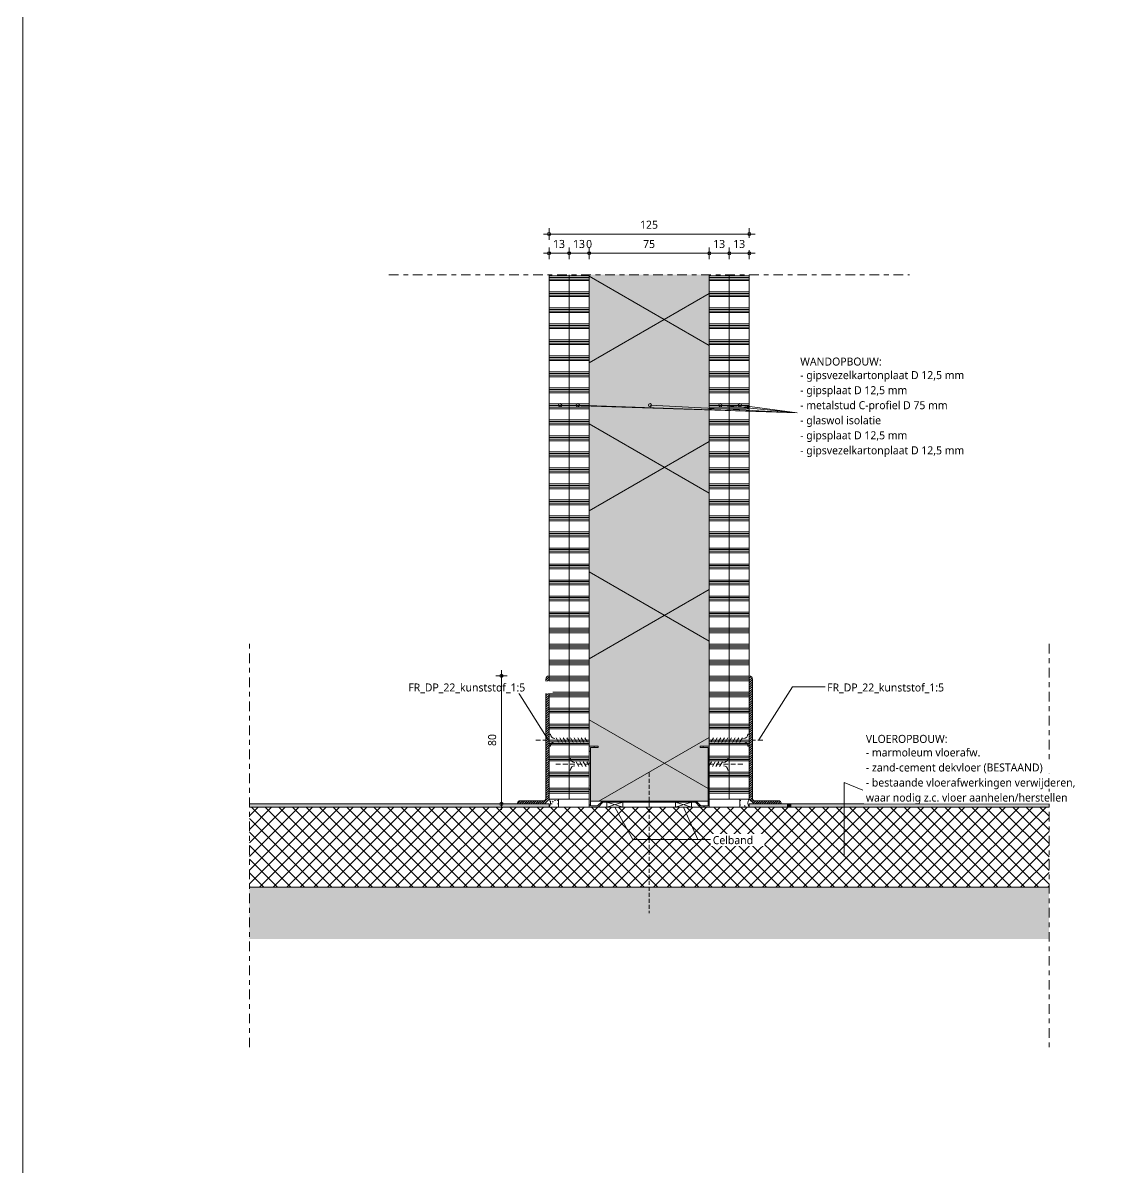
# Model space of a CAD drawing. Header units: millimetres. Extents: x 32900 to 38291, y -18988 to 4133.
# Drawn here: x 37280 to 37966, y -3070 to -2355 of the extents above; entities that cross this region are included whole.
import ezdxf

# ---------------------------------------------------------------- set-up
doc = ezdxf.new("R2010")
doc.units = ezdxf.units.MM
for name, pattern in [('MV_center', [15, 6, -3, 3, -3]), ('MV_hidden', [3.75, 2.5, -1.25]), ('MV_hidden_2', [4.5, 3, -1.5])]:
    doc.linetypes.add(name, pattern=pattern)
for name, color, linetype, lineweight in [('A-ANNO-DIMS', 211, 'Continuous', 13), ('A-ANNO-DIMS-2', 211, 'Continuous', 13), ('A-ANNO-IDEN', 131, 'Continuous', 18), ('A-ANNO-NOTE', 131, 'Continuous', 18), ('A-DETL', 90, 'Continuous', 13), ('A-DETL-GENF', 92, 'Continuous', 18), ('A-DETL-THIN', 151, 'Continuous', 18)]:
    doc.layers.add(name, color=color, linetype=linetype, lineweight=lineweight)
doc.styles.add('Segoe UI', font='segoeui.ttf', dxfattribs={"height": 5})
doc.styles.add('Segoe UI_B', font='segoeui.ttf', dxfattribs={"height": 5})
doc.dimstyles.new('2_5_mm_3', dxfattribs={"dimscale": 304.8, "dimtxt": 5.23682, "dimasz": 0.006562, "dimexe": 0.011811, "dimexo": 0.0625, "dimgap": 0.005906, "dimtad": 1, "dimdec": 0, "dimzin": 0, "dimdsep": 46, "dimtxsty": 'Segoe UI', "dimblk1": 'DOTBLANK', "dimblk2": 'DOTBLANK', "dimsah": 1, "dimcen": 0.09, "dimdle": 0.011811, "dimazin": 0, "dimtfac": 1, "dimtdec": 4, "dimtix": 1, "dimtmove": 0, "dimatfit": 3, "dimfxl": 0.011811, "dimfxlon": 1, "dimtvp": 1, "dimtfill": 1, "dimtolj": 1, "dimtzin": 0, "dimarcsym": 2})
pattern_1 = [(0, (0, 4), (0, 10), []), (0, (0, 5), (0, 10), []), (0, (0, 6), (0, 10), []), (0, (0, 7), (0, 10), [])]
pattern_2 = [(0, (0, 0), (8.128, 2.032), [0.67056, -5.425, 0.67056, -5.425, -32.512]), (0, (0, 0), (8.128, 2.032), [-12.192, 0.67056, -11.521, 0.67056, -5.425, -14.224]), (0, (0, 0), (8.128, 2.032), [-30.48, 0.67056, -3.393, 0.67056, -9.489]), (120, (3.048, 1.016), (-5.82376362, 6.02305448), [0.67056, -5.425, 0.67056, -5.425, -32.512]), (120, (3.048, 1.016), (-5.82376362, 6.02305448), [-12.192, 0.67056, -11.521, 0.67056, -5.425, -14.224]), (120, (3.048, 1.016), (-5.82376362, 6.02305448), [-30.48, 0.67056, -3.393, 0.67056, -9.489]), (240, (4.064, 5.08), (-2.30423638, -8.05505448), [0.67056, -5.425, 0.67056, -5.425, -32.512]), (240, (4.064, 5.08), (-2.30423638, -8.05505448), [-12.192, 0.67056, -11.521, 0.67056, -5.425, -14.224]), (240, (4.064, 5.08), (-2.30423638, -8.05505448), [-30.48, 0.67056, -3.393, 0.67056, -9.489])]
pattern_3 = [(45, (0, 0), (-0.70710678, 0.70710678), [])]

# ---------------------------------------------------------------- blocks, each defined once
blk = doc.blocks.new('42 isolatie - Type 1-3788549-Details ziekenhuis Utiliteitsgebouw')
at = {"layer": 'A-DETL-GENF'}
blk.add_hatch(color=256, dxfattribs=at).paths.add_polyline_path([(0.28, 9.07), (0.28, 1.6), (33.68, 1.6), (33.68, 6.4), (34.48, 6.4), (34.48, 0.8), (328.98, 0.8), (328.98, 75.8), (34.48, 75.8), (34.48, 70.2), (33.68, 70.2), (33.68, 75), (0.28, 75), (0.28, 9.4)])
at = {"layer": 'A-DETL-GENF', "lineweight": 13}
h = blk.add_hatch(dxfattribs=at)
h.set_pattern_fill('FP_4', color=256, style=0, pattern_type=2)
h.set_pattern_definition([(60, (0, 0), (-69.282, 40), []), (120, (0, 0), (-69.282, -40), [])])
h.paths.add_polyline_path([(0.28, 9.07), (0.28, 1.6), (33.68, 1.6), (33.68, 6.4), (34.48, 6.4), (34.48, 0.8), (328.98, 0.8), (328.98, 75.8), (34.48, 75.8), (34.48, 70.2), (33.68, 70.2), (33.68, 75), (0.28, 75), (0.28, 9.4)])
at = {"layer": 'A-DETL-GENF'}
for p, q in [((0.28, 75), (0.28, 67.53)), ((0.28, 75), (0.28, 67.53)), ((328.98, 75.8), (34.48, 75.8)), ((328.98, 75.8), (34.48, 75.8)), ((0.28, 67.53), (0.28, 9.07)), ((0.28, 9.07), (0.28, 1.6)), ((0.28, 9.07), (0.28, 1.6)), ((34.48, 0.8), (328.98, 0.8)), ((34.48, 0.8), (328.98, 0.8))]:
    blk.add_line(p, q, dxfattribs=at)
blk = doc.blocks.new('31 celband - Type 1-4570820-Details ziekenhuis Utiliteitsgebouw')
at = {"layer": 'A-DETL-GENF', "lineweight": 13}
for p, q in [((-712.62, 0), (-712.62, 3)), ((-712.62, 3), (-702.62, 0)), ((-712.62, 0), (-702.62, 3)), ((-702.62, 3), (-702.62, 0))]:
    blk.add_line(p, q, dxfattribs=at)
blk = doc.blocks.new('31 celband - Type 1-4570821-Details ziekenhuis Utiliteitsgebouw')
at = {"layer": 'A-DETL-GENF', "lineweight": 13}
for p, q in [((-712.62, 0), (-712.62, -3)), ((-712.62, -3), (-702.62, 0)), ((-712.62, 0), (-702.62, -3)), ((-702.62, -3), (-702.62, 0))]:
    blk.add_line(p, q, dxfattribs=at)
blk = doc.blocks.new('NLRS_00_DI_maskeer - Type 1-4234872-Details ziekenhuis Utiliteitsgebouw')
at = {"layer": 'A-DETL-GENF', "linetype": 'MV_center'}
blk.add_line((-100, 0), (225, 0), dxfattribs=at)
blk = doc.blocks.new('NLRS_00_DI_maskeer - Type 1-4234921-Details ziekenhuis Utiliteitsgebouw')
at = {"layer": 'A-DETL-GENF', "linetype": 'MV_center'}
blk.add_line((152, 0), (-100, 0), dxfattribs=at)
blk = doc.blocks.new('NLRS_00_DI_maskeer - Type 1-V35-Details ziekenhuis Utiliteitsgebouw')
at = {"layer": 'A-DETL-GENF', "linetype": 'MV_center'}
blk.add_line((-100, 0), (152, 0), dxfattribs=at)
blk = doc.blocks.new('DIMBLOCK682-Details ziekenhuis Utiliteitsgebouw')
at = {"layer": 'A-ANNO-DIMS-2'}
for p, q in [((37608.06, -2486.93), (37608.06, -2483.33)), ((37733.06, -2486.93), (37733.06, -2483.33)), ((37604.46, -2486.93), (37736.66, -2486.93)), ((37608.06, -2486.93), (37608.06, -2490.53)), ((37733.06, -2486.93), (37733.06, -2490.53))]:
    blk.add_line(p, q, dxfattribs=at)
for centre in [(37608.06, -2486.93), (37733.06, -2486.93)]:
    blk.add_circle(centre, 1, dxfattribs=at)
at = {"layer": 'A-ANNO-DIMS-2', "color": 0, "insert": (37664.84, -2478.6), "char_height": 5, "width": 13.7109, "attachment_point": 1, "line_spacing_factor": 1.142579, "style": 'Segoe UI', "bg_fill": 3, "box_fill_scale": 1.25, "bg_fill_color": 9, "bg_fill_true_color": 13158600, "bg_fill_transparency": 0}
blk.add_mtext('125', dxfattribs=at)
blk = doc.blocks.new('_DotBlank')
at = {"color": 0, "linetype": 'ByBlock', "lineweight": -2}
blk.add_line((-0.5, 0), (-1, 0), dxfattribs=at)
blk.add_circle((0, 0), 0.5, dxfattribs=at)
blk = doc.blocks.new('DIMBLOCK683-Details ziekenhuis Utiliteitsgebouw')
at = {"layer": 'A-ANNO-DIMS-2'}
for p, q in [((37604.46, -2498.93), (37620.56, -2498.93)), ((37608.06, -2498.93), (37608.06, -2495.33)), ((37608.06, -2498.93), (37608.06, -2502.53)), ((37620.56, -2498.93), (37620.56, -2495.33)), ((37620.56, -2498.93), (37620.56, -2502.53))]:
    blk.add_line(p, q, dxfattribs=at)
for centre in [(37608.06, -2498.93), (37620.56, -2498.93)]:
    blk.add_circle(centre, 1, dxfattribs=at)
at = {"layer": 'A-ANNO-DIMS-2', "color": 0, "insert": (37610.5, -2490.6), "char_height": 5, "width": 9.1406, "attachment_point": 1, "line_spacing_factor": 1.142579, "style": 'Segoe UI', "bg_fill": 3, "box_fill_scale": 1.25, "bg_fill_color": 9, "bg_fill_true_color": 13158600, "bg_fill_transparency": 0}
blk.add_mtext('13', dxfattribs=at)
blk = doc.blocks.new('DIMBLOCK684-Details ziekenhuis Utiliteitsgebouw')
at = {"layer": 'A-ANNO-DIMS-2'}
for p, q in [((37620.56, -2498.93), (37620.56, -2495.33)), ((37620.56, -2498.93), (37633.06, -2498.93)), ((37620.56, -2498.93), (37620.56, -2502.53)), ((37633.06, -2498.93), (37633.06, -2495.33)), ((37633.06, -2498.93), (37633.06, -2502.53))]:
    blk.add_line(p, q, dxfattribs=at)
for centre in [(37620.56, -2498.93), (37633.06, -2498.93)]:
    blk.add_circle(centre, 1, dxfattribs=at)
at = {"layer": 'A-ANNO-DIMS-2', "color": 0, "insert": (37623, -2490.6), "char_height": 5, "width": 9.1406, "attachment_point": 1, "line_spacing_factor": 1.142579, "style": 'Segoe UI', "bg_fill": 3, "box_fill_scale": 1.25, "bg_fill_color": 9, "bg_fill_true_color": 13158600, "bg_fill_transparency": 0}
blk.add_mtext('13', dxfattribs=at)
blk = doc.blocks.new('DIMBLOCK685-Details ziekenhuis Utiliteitsgebouw')
at = {"layer": 'A-ANNO-DIMS-2'}
for q in [(37633.06, -2495.33), (37633.06, -2495.33), (37633.06, -2498.93), (37633.06, -2502.53), (37633.06, -2502.53)]:
    blk.add_line((37633.06, -2498.93), q, dxfattribs=at)
blk.add_circle((37633.06, -2498.93), 1, dxfattribs=at)
blk.add_circle((37633.06, -2498.93), 1, dxfattribs=at)
at = {"layer": 'A-ANNO-DIMS-2', "color": 0, "insert": (37631.15, -2490.6), "char_height": 5, "width": 4.5703, "attachment_point": 1, "line_spacing_factor": 1.142579, "style": 'Segoe UI', "bg_fill": 3, "box_fill_scale": 1.25, "bg_fill_color": 9, "bg_fill_true_color": 13158600, "bg_fill_transparency": 0}
blk.add_mtext('0', dxfattribs=at)
blk = doc.blocks.new('DIMBLOCK686-Details ziekenhuis Utiliteitsgebouw')
at = {"layer": 'A-ANNO-DIMS-2'}
for p, q in [((37633.06, -2498.93), (37633.06, -2495.33)), ((37633.06, -2498.93), (37708.06, -2498.93)), ((37633.06, -2498.93), (37633.06, -2502.53)), ((37708.06, -2498.93), (37708.06, -2495.33)), ((37708.06, -2498.93), (37708.06, -2502.53))]:
    blk.add_line(p, q, dxfattribs=at)
for centre in [(37633.06, -2498.93), (37708.06, -2498.93)]:
    blk.add_circle(centre, 1, dxfattribs=at)
at = {"layer": 'A-ANNO-DIMS-2', "color": 0, "insert": (37666.75, -2490.6), "char_height": 5, "width": 9.1406, "attachment_point": 1, "line_spacing_factor": 1.142579, "style": 'Segoe UI', "bg_fill": 3, "box_fill_scale": 1.25, "bg_fill_color": 9, "bg_fill_true_color": 13158600, "bg_fill_transparency": 0}
blk.add_mtext('75', dxfattribs=at)
blk = doc.blocks.new('DIMBLOCK687-Details ziekenhuis Utiliteitsgebouw')
at = {"layer": 'A-ANNO-DIMS-2'}
for p, q in [((37708.06, -2498.93), (37708.06, -2495.33)), ((37708.06, -2498.93), (37720.56, -2498.93)), ((37708.06, -2498.93), (37708.06, -2502.53)), ((37720.56, -2498.93), (37720.56, -2495.33)), ((37720.56, -2498.93), (37720.56, -2502.53))]:
    blk.add_line(p, q, dxfattribs=at)
for centre in [(37708.06, -2498.93), (37720.56, -2498.93)]:
    blk.add_circle(centre, 1, dxfattribs=at)
at = {"layer": 'A-ANNO-DIMS-2', "color": 0, "insert": (37710.5, -2490.6), "char_height": 5, "width": 9.1406, "attachment_point": 1, "line_spacing_factor": 1.142579, "style": 'Segoe UI', "bg_fill": 3, "box_fill_scale": 1.25, "bg_fill_color": 9, "bg_fill_true_color": 13158600, "bg_fill_transparency": 0}
blk.add_mtext('13', dxfattribs=at)
blk = doc.blocks.new('DIMBLOCK688-Details ziekenhuis Utiliteitsgebouw')
at = {"layer": 'A-ANNO-DIMS-2'}
for p, q in [((37720.56, -2498.93), (37720.56, -2495.33)), ((37720.56, -2498.93), (37736.66, -2498.93)), ((37720.56, -2498.93), (37720.56, -2502.53)), ((37733.06, -2498.93), (37733.06, -2495.33)), ((37733.06, -2498.93), (37733.06, -2502.53))]:
    blk.add_line(p, q, dxfattribs=at)
for centre in [(37720.56, -2498.93), (37733.06, -2498.93)]:
    blk.add_circle(centre, 1, dxfattribs=at)
at = {"layer": 'A-ANNO-DIMS-2', "color": 0, "insert": (37723, -2490.6), "char_height": 5, "width": 9.1406, "attachment_point": 1, "line_spacing_factor": 1.142579, "style": 'Segoe UI', "bg_fill": 3, "box_fill_scale": 1.25, "bg_fill_color": 9, "bg_fill_true_color": 13158600, "bg_fill_transparency": 0}
blk.add_mtext('13', dxfattribs=at)
blk = doc.blocks.new('DIMBLOCK689-Details ziekenhuis Utiliteitsgebouw')
at = {"layer": 'A-ANNO-DIMS-2'}
for p, q in [((37578.29, -2762.83), (37574.69, -2762.83)), ((37578.29, -2846.41), (37578.29, -2759.23)), ((37578.29, -2762.83), (37581.89, -2762.83)), ((37578.29, -2842.81), (37574.69, -2842.81)), ((37578.29, -2842.81), (37581.89, -2842.81))]:
    blk.add_line(p, q, dxfattribs=at)
for centre in [(37578.29, -2762.83), (37578.29, -2842.81)]:
    blk.add_circle(centre, 1, dxfattribs=at)
at = {"layer": 'A-ANNO-DIMS-2', "color": 0, "insert": (37569.97, -2806.63), "char_height": 5, "width": 9.1406, "attachment_point": 1, "rotation": 90, "line_spacing_factor": 1.142579, "style": 'Segoe UI', "bg_fill": 3, "box_fill_scale": 1.25, "bg_fill_color": 9, "bg_fill_true_color": 13158600, "bg_fill_transparency": 0}
blk.add_mtext('80', dxfattribs=at)

msp = doc.modelspace()

# ---------------------------------------------------------------- hatches: boundary and pattern name
at = {"layer": 'A-DETL-GENF', "lineweight": 13}
h = msp.add_hatch(dxfattribs=at)
h.set_pattern_fill('FP_12', color=254, style=0, pattern_type=2)
h.set_pattern_definition(pattern_1)
h.paths.add_polyline_path([(37608.97, -2839.81), (37620.56, -2839.81), (37620.56, -2512.31), (37608.06, -2512.31), (37608.06, -2839.81), (37608.86, -2839.81)])
h = msp.add_hatch(dxfattribs=at)
h.set_pattern_fill('FP_12', color=254, style=0, pattern_type=2)
h.set_pattern_definition(pattern_1)
h.paths.add_polyline_path([(37633.06, -2839.81), (37633.06, -2512.31), (37620.56, -2512.31), (37620.56, -2839.81)])
h = msp.add_hatch(dxfattribs=at)
h.set_pattern_fill('FP_12', color=254, style=0, pattern_type=2)
h.set_pattern_definition(pattern_1)
h.paths.add_polyline_path([(37712.44, -2839.81), (37720.56, -2839.81), (37720.56, -2512.31), (37708.06, -2512.31), (37708.06, -2839.81)])
h = msp.add_hatch(dxfattribs=at)
h.set_pattern_fill('FP_12', color=254, style=0, pattern_type=2)
h.set_pattern_definition(pattern_1)
h.paths.add_polyline_path([(37732.25, -2839.81), (37733.06, -2839.81), (37733.06, -2512.31), (37720.56, -2512.31), (37720.56, -2839.81), (37732.15, -2839.81)])
h = msp.add_hatch(dxfattribs=at)
h.set_pattern_fill('FP_38', color=254, style=0, pattern_type=2)
h.set_pattern_definition(pattern_3)
h.paths.add_polyline_path([(37605.09, -2842.81), (37608.06, -2839.85), (37608.06, -2762.83), (37607.54, -2762.89), (37607.06, -2763.09), (37606.64, -2763.41), (37606.32, -2763.83), (37606.12, -2764.31), (37606.06, -2764.83), (37606.06, -2839.87), (37605.94, -2840.16), (37605.76, -2840.41), (37605.53, -2840.61), (37605.25, -2840.75), (37604.94, -2840.81), (37590.06, -2840.81), (37589.54, -2840.88), (37589.06, -2841.08), (37588.64, -2841.39), (37588.32, -2841.81), (37588.12, -2842.29), (37588.06, -2842.81)])
h = msp.add_hatch(dxfattribs=at)
h.set_pattern_fill('FP_38', color=254, style=0, pattern_type=2)
h.set_pattern_definition(pattern_3)
h.paths.add_polyline_path([(37736.02, -2842.81), (37753.06, -2842.81), (37752.99, -2842.29), (37752.79, -2841.81), (37752.47, -2841.39), (37752.06, -2841.08), (37751.58, -2840.88), (37751.06, -2840.81), (37736.17, -2840.81), (37735.87, -2840.75), (37735.59, -2840.61), (37735.35, -2840.41), (37735.17, -2840.16), (37735.06, -2839.87), (37735.06, -2764.83), (37734.99, -2764.31), (37734.79, -2763.83), (37734.47, -2763.41), (37734.06, -2763.09), (37733.57, -2762.89), (37733.06, -2762.83), (37733.06, -2839.85)])
h = msp.add_hatch(dxfattribs=at)
h.set_pattern_fill('FP_6', color=254, style=0, pattern_type=2)
h.set_pattern_definition(pattern_2)
h.paths.add_polyline_path([(37638.66, -2844.81), (37641.66, -2841.81), (37699.46, -2841.81), (37702.46, -2844.81), (37708.06, -2844.81), (37708.06, -2806.81), (37702.46, -2806.81), (37702.46, -2807.61), (37707.26, -2807.61), (37707.26, -2844.01), (37702.79, -2844.01), (37699.79, -2841.01), (37641.33, -2841.01), (37638.33, -2844.01), (37633.86, -2844.01), (37633.86, -2807.61), (37638.66, -2807.61), (37638.66, -2806.81), (37633.06, -2806.81), (37633.06, -2844.81)])
at = {"layer": 'A-DETL-GENF'}
for color, points in [(9, [(37605.53, -2844.81), (37608.06, -2844.81), (37608.06, -2842.81), (37420.93, -2842.81), (37420.93, -2844.81), (37605.25, -2844.81)]), (37, [(37759.07, -2844.81), (37759.07, -2842.81), (37756.93, -2842.81), (37756.93, -2844.81)])]:
    msp.add_hatch(color=color, dxfattribs=at).paths.add_polyline_path(points)
at = {"layer": 'A-DETL-GENF', "lineweight": 13}
h = msp.add_hatch(dxfattribs=at)
h.set_pattern_fill('FP_6', color=254, style=0, pattern_type=2)
h.set_pattern_definition(pattern_2)
h.paths.add_polyline_path([(37613.96, -2844.81), (37613.96, -2839.81), (37608.06, -2839.81), (37608.55, -2840.56), (37608.86, -2841.41), (37608.97, -2842.31), (37608.86, -2843.2), (37608.55, -2844.05), (37608.06, -2844.81), (37608.64, -2844.81)])
h = msp.add_hatch(dxfattribs=at)
h.set_pattern_fill('FP_6', color=254, style=0, pattern_type=2)
h.set_pattern_definition(pattern_2)
h.paths.add_polyline_path([(37727.16, -2844.81), (37733.06, -2844.81), (37732.56, -2844.05), (37732.25, -2843.2), (37732.15, -2842.31), (37732.25, -2841.41), (37732.56, -2840.56), (37733.06, -2839.81), (37727.16, -2839.81)])
at = {"layer": 'A-DETL-GENF'}
h = msp.add_hatch(color=9, dxfattribs=at)
h.paths.add_polyline_path([(37920.18, -2844.81), (37920.18, -2842.81), (37759.07, -2842.81), (37759.07, -2844.81), (37816.25, -2844.81)])
h.paths.add_polyline_path([(37756.93, -2844.81), (37756.93, -2842.81), (37733.06, -2842.81), (37733.06, -2844.81)])
at = {"layer": 'A-DETL-GENF', "lineweight": 13}
h = msp.add_hatch(dxfattribs=at)
h.set_pattern_fill('FP_10', color=254, style=0, pattern_type=2)
h.set_pattern_definition([(45, (0, 0), (-4.2426407, 4.2426407), []), (135, (0, 0), (-4.2426407, -4.2426407), [])])
h.paths.add_polyline_path([(37816.25, -2894.81), (37920.18, -2894.81), (37920.18, -2844.81), (37420.93, -2844.81), (37420.93, -2894.81), (37608.64, -2894.81)])
h = msp.add_hatch(dxfattribs=at)
h.set_pattern_fill('FP_39', color=254, style=0, pattern_type=2)
h.set_pattern_definition([(45, (0, 0), (-8.14587, 8.14587), []), (50, (0, 0), (15.0624806, -1.31843), [1.575, -17.325]), (355, (0, 0), (-2.913372, 15.796026), [1.26, -13.86]), (100.451, (1.255, -0.11), (12.149321, 14.478005), [1.339, -14.724]), (46.184, (0, 4.2), (22.411982, -3.475516), [2.362, -25.987]), (96.636, (1.868, 3.91), (19.627549, 20.456234), [2.008, -22.086]), (351.184, (0, 4.2), (19.628085, 20.456445), [1.89, -20.79]), (21, (2.1, 3.15), (12.534755, -8.4555603), [1.575, -17.325]), (326, (2.1, 3.15), (5.109973, 15.227946), [1.26, -13.86]), (71.451, (3.145, 2.445), (17.6451117, 6.772641), [1.339, -14.724]), (37.5, (0, 0), (0.2549363, 6.9908263), [0.06706, -13.625, 0.06706, -14.003, -13.912]), (37.5, (0, 0), (0.2549363, 6.9908263), [-27.762, 0.06706, -13.845]), (7.5, (0, 0), (5.5241237, 8.2829042), [0.06706, -7.955, 0.06706, -13.31, -5.302]), (7.5, (0, 0), (5.5241237, 8.2829042), [-21.399, 0.06706, -5.235]), (327.5, (-4.683, 0), (11.21026054, -0.4734084), [0.06706, -5.183, 0.06706, -16.313, -21.735]), (327.5, (-4.683, 0), (11.21026054, -0.4734084), [-21.63, 0.06706, -21.668]), (317.5, (-6.783, 0), (12.2469415, 2.1024467), [0.06706, -6.758, 0.06706, -10.811, -15.435]), (317.5, (-6.783, 0), (12.2469415, 2.1024467), [-17.703, 0.06706, -15.368])])
h.paths.add_polyline_path([(37816.25, -2927.1), (37920.18, -2927.1), (37920.18, -2894.81), (37420.93, -2894.81), (37420.93, -2927.1), (37608.64, -2927.1)])

# ---------------------------------------------------------------- linework, layer by layer
at = {"layer": 'A-ANNO-IDEN'}
for p, q in [((37586.65, -2769.75), (37593.58, -2769.75)), ((37607.42, -2802.82), (37586.65, -2769.75)), ((37739.04, -2802.82), (37759.96, -2769.75)), ((37759.96, -2769.75), (37780.89, -2769.75)), ((37649.15, -2844.81), (37660.31, -2865.09)), ((37691.94, -2844.81), (37700.9, -2865.09)), ((37700.9, -2865.09), (37709.46, -2865.09))]:
    msp.add_line(p, q, dxfattribs=at)
at = {"layer": 'A-ANNO-NOTE'}
for p, q in [((37614.9, -2593.79), (37762.92, -2598.63)), ((37625.96, -2593.79), (37762.92, -2598.63)), ((37671.07, -2593.79), (37762.92, -2598.63)), ((37714.96, -2593.79), (37762.92, -2598.63)), ((37727.16, -2593.79), (37762.92, -2598.63)), ((37792.27, -2829.43), (37803.91, -2834.28)), ((37792.27, -2875.69), (37792.27, -2829.43))]:
    msp.add_line(p, q, dxfattribs=at)
for centre in [(37614.9, -2593.79), (37625.96, -2593.79), (37671.07, -2593.79), (37714.96, -2593.79), (37727.16, -2593.79)]:
    msp.add_circle(centre, 1, dxfattribs=at)
at = {"layer": 'A-DETL', "lineweight": 18}
msp.add_line((37279.51, 3651.86), (37279.51, -18988.14), dxfattribs=at)
at = {"layer": 'A-DETL'}
for p, q in [((37608.06, -2799.28), (37608.91, -2799.28)), ((37733.06, -2799.28), (37732.21, -2799.28)), ((37608.06, -2806.78), (37608.91, -2806.78)), ((37612.41, -2801.53), (37614.14, -2804.53)), ((37614.66, -2801.53), (37616.39, -2804.53)), ((37616.91, -2801.53), (37618.64, -2804.53)), ((37619.16, -2801.53), (37620.89, -2804.53)), ((37621.41, -2801.53), (37623.14, -2804.53)), ((37623.66, -2801.53), (37625.39, -2804.53)), ((37625.91, -2801.53), (37627.64, -2804.53)), ((37628.16, -2801.53), (37629.89, -2804.53)), ((37630.41, -2801.53), (37632.02, -2804.32)), ((37633.01, -2801.95), (37633.06, -2802.03)), ((37708.1, -2801.95), (37708.06, -2802.03)), ((37710.71, -2801.53), (37709.1, -2804.32)), ((37712.96, -2801.53), (37711.22, -2804.53)), ((37715.21, -2801.53), (37713.47, -2804.53)), ((37717.46, -2801.53), (37715.72, -2804.53)), ((37719.71, -2801.53), (37717.97, -2804.53)), ((37721.96, -2801.53), (37720.22, -2804.53)), ((37724.21, -2801.53), (37722.47, -2804.53)), ((37726.46, -2801.53), (37724.72, -2804.53)), ((37728.71, -2801.53), (37726.97, -2804.53)), ((37733.06, -2806.78), (37732.21, -2806.78)), ((37620.56, -2821.68), (37620.56, -2814.18)), ((37620.56, -2814.18), (37621.41, -2814.18)), ((37720.56, -2814.18), (37719.71, -2814.18)), ((37720.56, -2821.68), (37720.56, -2814.18)), ((37620.56, -2821.68), (37621.41, -2821.68)), ((37624.91, -2816.43), (37626.64, -2819.43)), ((37627.16, -2816.43), (37628.89, -2819.43)), ((37629.41, -2816.43), (37631.14, -2819.43)), ((37631.66, -2816.43), (37633.06, -2818.85)), ((37709.46, -2816.43), (37708.06, -2818.85)), ((37711.71, -2816.43), (37709.97, -2819.43)), ((37713.96, -2816.43), (37712.22, -2819.43)), ((37716.21, -2816.43), (37714.47, -2819.43)), ((37720.56, -2821.68), (37719.71, -2821.68)), ((37733.06, -2842.81), (37733.06, -2844.81)), ((37920.18, -2844.81), (37420.93, -2844.81)), ((37420.93, -2894.81), (37920.18, -2894.81))]:
    msp.add_line(p, q, dxfattribs=at)
at = {"layer": 'A-DETL', "linetype": 'MV_hidden_2'}
for p, q in [((37599.7, -2803.03), (37606.06, -2803.03)), ((37608.06, -2803.03), (37633.06, -2803.03)), ((37733.06, -2803.03), (37708.06, -2803.03)), ((37741.42, -2803.03), (37735.06, -2803.03)), ((37612.2, -2817.93), (37633.06, -2817.93)), ((37728.92, -2817.93), (37708.06, -2817.93))]:
    msp.add_line(p, q, dxfattribs=at)
at = {"layer": 'A-DETL', "linetype": 'MV_hidden'}
msp.add_line((37670.56, -2823.4), (37670.56, -2911.03), dxfattribs=at)
at = {"layer": 'A-DETL'}
for centre, start, end in [((37611.66, -2799.28), 180, 270), ((37729.46, -2799.28), 270, 360), ((37611.66, -2806.78), 90, 180), ((37729.46, -2806.78), 360, 90), ((37624.16, -2814.18), 180, 270), ((37716.96, -2814.18), 270, 360), ((37624.16, -2821.68), 90, 180), ((37716.96, -2821.68), 360, 90)]:
    msp.add_arc(centre, 2.75, start, end, dxfattribs=at)
at = {"layer": 'A-DETL-THIN'}
for p, q in [((37608.06, -2512.31), (37608.06, -2762.83)), ((37620.56, -2839.81), (37620.56, -2512.31)), ((37720.56, -2839.81), (37720.56, -2512.31)), ((37733.06, -2762.83), (37733.06, -2512.31)), ((37606.06, -2764.83), (37606.06, -2839.87)), ((37608.06, -2839.85), (37608.06, -2762.83)), ((37733.06, -2762.83), (37733.06, -2839.85)), ((37735.06, -2839.87), (37735.06, -2764.83)), ((37638.66, -2806.81), (37633.06, -2806.81)), ((37633.06, -2806.81), (37633.06, -2844.81)), ((37633.86, -2844.01), (37633.86, -2807.61)), ((37633.86, -2807.61), (37638.66, -2807.61)), ((37638.66, -2807.61), (37638.66, -2806.81)), ((37708.06, -2806.81), (37702.46, -2806.81)), ((37702.46, -2806.81), (37702.46, -2807.61)), ((37702.46, -2807.61), (37707.26, -2807.61)), ((37707.26, -2807.61), (37707.26, -2844.01)), ((37708.06, -2844.81), (37708.06, -2806.81)), ((37588.06, -2842.81), (37420.93, -2842.81)), ((37588.06, -2842.81), (37605.09, -2842.81)), ((37604.94, -2840.81), (37590.06, -2840.81)), ((37605.09, -2842.81), (37608.06, -2839.85)), ((37608.06, -2842.81), (37605.09, -2842.81)), ((37613.96, -2839.81), (37608.06, -2839.81)), ((37608.06, -2844.81), (37608.06, -2842.81)), ((37613.96, -2839.81), (37620.56, -2839.81)), ((37613.96, -2844.81), (37613.96, -2839.81)), ((37620.56, -2839.81), (37633.06, -2839.81)), ((37638.33, -2844.01), (37633.86, -2844.01)), ((37641.33, -2841.01), (37638.33, -2844.01)), ((37638.66, -2844.81), (37641.66, -2841.81)), ((37699.79, -2841.01), (37641.33, -2841.01)), ((37641.66, -2841.81), (37699.46, -2841.81)), ((37699.46, -2841.81), (37702.46, -2844.81)), ((37702.79, -2844.01), (37699.79, -2841.01)), ((37707.26, -2844.01), (37702.79, -2844.01)), ((37708.06, -2839.81), (37720.56, -2839.81)), ((37720.56, -2839.81), (37727.16, -2839.81)), ((37733.06, -2839.81), (37727.16, -2839.81)), ((37727.16, -2839.81), (37727.16, -2844.81)), ((37733.06, -2839.85), (37736.02, -2842.81)), ((37736.02, -2842.81), (37733.06, -2842.81)), ((37736.02, -2842.81), (37753.06, -2842.81)), ((37751.06, -2840.81), (37736.17, -2840.81)), ((37756.93, -2842.81), (37753.06, -2842.81)), ((37759.07, -2842.81), (37756.93, -2842.81)), ((37756.93, -2842.81), (37756.93, -2844.81)), ((37920.18, -2842.81), (37759.07, -2842.81)), ((37759.07, -2844.81), (37759.07, -2842.81))]:
    msp.add_line(p, q, dxfattribs=at)
for centre, radius, start, end in [((37608.06, -2764.83), 2, 90, 180), ((37733.06, -2764.83), 2, 0, 90), ((37590.06, -2842.81), 2, 90, 180), ((37604.85, -2839.57), 1.24, 274.32343, 345.67657), ((37605.08, -2842.31), 3.88, 319.93681, 39.39478), ((37736.03, -2842.31), 3.88, 140.60522, 220.06319), ((37736.26, -2839.57), 1.24, 194.32343, 265.67657), ((37751.06, -2842.81), 2, 360, 90)]:
    msp.add_arc(centre, radius, start, end, dxfattribs=at)

# ---------------------------------------------------------------- block references
at = {"layer": 'A-DETL-GENF', "linetype": 'MV_center'}
msp.add_blockref('NLRS_00_DI_maskeer - Type 1-4234872-Details ziekenhuis Utiliteitsgebouw', (37608.06, -2512.31), dxfattribs=at)
at = {"layer": 'A-DETL-GENF', "rotation": 89.99999999999991}
msp.add_blockref('42 isolatie - Type 1-3788549-Details ziekenhuis Utiliteitsgebouw', (37708.86, -2841.29), dxfattribs=at)
at = {"layer": 'A-DETL-GENF', "linetype": 'MV_center', "rotation": 270}
for name, p in [('NLRS_00_DI_maskeer - Type 1-4234921-Details ziekenhuis Utiliteitsgebouw', (37420.93, -2842.81)), ('NLRS_00_DI_maskeer - Type 1-V35-Details ziekenhuis Utiliteitsgebouw', (37920.18, -2842.81))]:
    msp.add_blockref(name, p, dxfattribs=at)
at = {"layer": 'A-DETL-GENF', "lineweight": 13}
msp.add_blockref('31 celband - Type 1-4570820-Details ziekenhuis Utiliteitsgebouw', (38356.79, -2844.81), dxfattribs=at)
at = {"layer": 'A-DETL-GENF', "lineweight": 13, "rotation": 180}
msp.add_blockref('31 celband - Type 1-4570821-Details ziekenhuis Utiliteitsgebouw', (36984.32, -2844.81), dxfattribs=at)

# ---------------------------------------------------------------- texts
at = {"layer": 'A-ANNO-NOTE', "lineweight": 13, "char_height": 5, "attachment_point": 1, "style": 'Segoe UI', "bg_fill": 3, "box_fill_scale": 1.25, "bg_fill_color": 9, "bg_fill_true_color": 13158600, "bg_fill_transparency": 0}
for s, insert, width in [('- gipsvezelkartonplaat D 12,5 mm', (37764.83, -2572.52), 126.5063), ('- marmoleum vloerafw.', (37805.82, -2808.17), 87.2236)]:
    msp.add_mtext(s, dxfattribs=dict(at, insert=insert, width=width))

# ---------------------------------------------------------------- dimensions: what is measured, and where the dimension line sits
at = {"layer": 'A-ANNO-DIMS'}
dim = msp.add_linear_dim(base=(37733.06, -2486.93), p1=(37608.06, -2490.53), p2=(37733.06, -2490.53), dimstyle='2_5_mm_3', override={"dimpost": '<>', "dimfxl": 125}, dxfattribs=at)
dim.commit()
dim.dimension.update_dxf_attribs({"geometry": 'DIMBLOCK682-Details ziekenhuis Utiliteitsgebouw', "text_midpoint": (37670.56, -2482.53)})

# ---------------------------------------------------------------- next in the draw order: texts
at = {"layer": 'A-ANNO-IDEN', "lineweight": 13, "char_height": 5, "attachment_point": 1, "style": 'Segoe UI', "bg_fill": 3, "box_fill_scale": 1.25, "bg_fill_color": 9, "bg_fill_true_color": 13158600, "bg_fill_transparency": 0}
for s, insert, width in [('FR_DP_22_kunststof_1:5', (37520.16, -2767.59), 88.827), ('FR_DP_22_kunststof_1:5', (37781.67, -2767.59), 88.827), ('Celband', (37710.24, -2862.93), 30.9451)]:
    msp.add_mtext(s, dxfattribs=dict(at, insert=insert, width=width))
at = {"layer": 'A-ANNO-NOTE', "lineweight": 13, "char_height": 5, "attachment_point": 1, "bg_fill": 3, "box_fill_scale": 1.25, "bg_fill_color": 9, "bg_fill_true_color": 13158600, "bg_fill_transparency": 0}
for s, insert, width, style in [('WANDOPBOUW:', (37764.83, -2564.05), 67.8228, 'Segoe UI_B'), ('- gipsplaat D 12,5 mm', (37764.83, -2581.92), 83.5358, 'Segoe UI'), ('VLOEROPBOUW:', (37805.82, -2799.7), 66.8607, 'Segoe UI_B'), ('- zand-cement dekvloer (BESTAAND)', (37805.82, -2817.56), 138.3713, 'Segoe UI')]:
    msp.add_mtext(s, dxfattribs=dict(at, insert=insert, width=width, style=style))

# ---------------------------------------------------------------- next in the draw order: dimensions: what is measured, and where the dimension line sits
at = {"layer": 'A-ANNO-DIMS'}
dim = msp.add_linear_dim(base=(37620.55680558, -2498.92800456), p1=(37608.05680558, -2495.32800456), p2=(37620.55680558, -2495.32800456), dimstyle='2_5_mm_3', override={"dimpost": '<>', "dimfxl": 12.5}, dxfattribs=at)
dim.commit()
dim.dimension.update_dxf_attribs({"geometry": 'DIMBLOCK683-Details ziekenhuis Utiliteitsgebouw', "text_midpoint": (37614.30680558, -2494.52863217)})

# ---------------------------------------------------------------- next in the draw order: linework, layer by layer
at = {"layer": 'A-ANNO-IDEN'}
msp.add_line((37660.31, -2865.09), (37709.46, -2865.09), dxfattribs=at)

# ---------------------------------------------------------------- next in the draw order: texts
at = {"layer": 'A-ANNO-NOTE', "lineweight": 13, "char_height": 5, "attachment_point": 1, "style": 'Segoe UI', "bg_fill": 3, "box_fill_scale": 1.25, "bg_fill_color": 9, "bg_fill_true_color": 13158600, "bg_fill_transparency": 0}
for s, insert, width in [('- metalstud C-profiel D 75 mm', (37764.83, -2591.31), 115.6033), ('- bestaande vloerafwerkingen verwijderen,', (37805.82, -2826.96), 158.7341)]:
    msp.add_mtext(s, dxfattribs=dict(at, insert=insert, width=width))

# ---------------------------------------------------------------- next in the draw order: dimensions: what is measured, and where the dimension line sits
at = {"layer": 'A-ANNO-DIMS'}
dim = msp.add_linear_dim(base=(37633.05680558, -2498.92800456), p1=(37620.55680558, -2495.32800456), p2=(37633.05680558, -2495.32800456), dimstyle='2_5_mm_3', override={"dimpost": '<>', "dimfxl": 12.5}, dxfattribs=at)
dim.commit()
dim.dimension.update_dxf_attribs({"geometry": 'DIMBLOCK684-Details ziekenhuis Utiliteitsgebouw', "text_midpoint": (37626.80680558, -2494.52863217)})
dim = msp.add_linear_dim(base=(37578.29, -2762.83), p1=(37581.89, -2842.81), p2=(37581.89, -2762.83), angle=90, dimstyle='2_5_mm_3', override={"dimpost": '<>', "dimfxl": 79.980952}, dxfattribs=at)
dim.commit()
dim.dimension.update_dxf_attribs({"geometry": 'DIMBLOCK689-Details ziekenhuis Utiliteitsgebouw', "text_midpoint": (37573.91, -2802.82)})

# ---------------------------------------------------------------- next in the draw order: texts
at = {"layer": 'A-ANNO-IDEN', "lineweight": 13, "insert": (37710.24, -2862.93), "char_height": 5, "width": 30.9451, "attachment_point": 1, "style": 'Segoe UI', "bg_fill": 3, "box_fill_scale": 1.25, "bg_fill_color": 9, "bg_fill_true_color": 13158600, "bg_fill_transparency": 0}
msp.add_mtext('Celband', dxfattribs=at)
at = {"layer": 'A-ANNO-NOTE', "lineweight": 13, "char_height": 5, "attachment_point": 1, "style": 'Segoe UI', "bg_fill": 3, "box_fill_scale": 1.25, "bg_fill_color": 9, "bg_fill_true_color": 13158600, "bg_fill_transparency": 0}
for s, insert, width in [('- glaswol isolatie', (37764.83, -2600.7), 62.692), ('waar nodig z.c. vloer aanhelen/herstellen', (37805.82, -2836.35), 152.8016)]:
    msp.add_mtext(s, dxfattribs=dict(at, insert=insert, width=width))

# ---------------------------------------------------------------- next in the draw order: dimensions: what is measured, and where the dimension line sits
at = {"layer": 'A-ANNO-DIMS'}
dim = msp.add_linear_dim(base=(37633.05680558, -2498.92800456), p1=(37633.05680558, -2495.32800456), p2=(37633.05680558, -2495.32800456), dimstyle='2_5_mm_3', override={"dimpost": '<>', "dimfxl": 0}, dxfattribs=at)
dim.commit()
dim.dimension.update_dxf_attribs({"geometry": 'DIMBLOCK685-Details ziekenhuis Utiliteitsgebouw', "text_midpoint": (37633.05680558, -2494.54257917)})

# ---------------------------------------------------------------- next in the draw order: texts
at = {"layer": 'A-ANNO-NOTE', "lineweight": 13, "insert": (37764.83, -2610.09), "char_height": 5, "width": 83.5358, "attachment_point": 1, "style": 'Segoe UI', "bg_fill": 3, "box_fill_scale": 1.25, "bg_fill_color": 9, "bg_fill_true_color": 13158600, "bg_fill_transparency": 0}
msp.add_mtext('- gipsplaat D 12,5 mm', dxfattribs=at)

# ---------------------------------------------------------------- next in the draw order: dimensions: what is measured, and where the dimension line sits
at = {"layer": 'A-ANNO-DIMS'}
dim = msp.add_linear_dim(base=(37708.06, -2498.93), p1=(37633.06, -2495.33), p2=(37708.06, -2495.33), dimstyle='2_5_mm_3', override={"dimpost": '<>', "dimfxl": 75}, dxfattribs=at)
dim.commit()
dim.dimension.update_dxf_attribs({"geometry": 'DIMBLOCK686-Details ziekenhuis Utiliteitsgebouw', "text_midpoint": (37670.56, -2494.58)})

# ---------------------------------------------------------------- next in the draw order: texts
at = {"layer": 'A-ANNO-NOTE', "lineweight": 13, "insert": (37764.83, -2619.49), "char_height": 5, "width": 126.5063, "attachment_point": 1, "style": 'Segoe UI', "bg_fill": 3, "box_fill_scale": 1.25, "bg_fill_color": 9, "bg_fill_true_color": 13158600, "bg_fill_transparency": 0}
msp.add_mtext('- gipsvezelkartonplaat D 12,5 mm', dxfattribs=at)

# ---------------------------------------------------------------- next in the draw order: dimensions: what is measured, and where the dimension line sits
at = {"layer": 'A-ANNO-DIMS'}
dim = msp.add_linear_dim(base=(37720.55680558, -2498.92800456), p1=(37708.05680558, -2495.32800456), p2=(37720.55680558, -2495.32800456), dimstyle='2_5_mm_3', override={"dimpost": '<>', "dimfxl": 12.5}, dxfattribs=at)
dim.commit()
dim.dimension.update_dxf_attribs({"geometry": 'DIMBLOCK687-Details ziekenhuis Utiliteitsgebouw', "text_midpoint": (37714.30680558, -2494.52863217)})

# ---------------------------------------------------------------- next in the draw order: dimensions: what is measured, and where the dimension line sits
dim = msp.add_linear_dim(base=(37733.05680558, -2498.92800456), p1=(37720.55680558, -2495.32800456), p2=(37733.05680558, -2495.32800456), dimstyle='2_5_mm_3', override={"dimpost": '<>', "dimfxl": 12.5}, dxfattribs=at)
dim.commit()
dim.dimension.update_dxf_attribs({"geometry": 'DIMBLOCK688-Details ziekenhuis Utiliteitsgebouw', "text_midpoint": (37726.80680558, -2494.52863217)})

doc.saveas('drawing.dxf')
